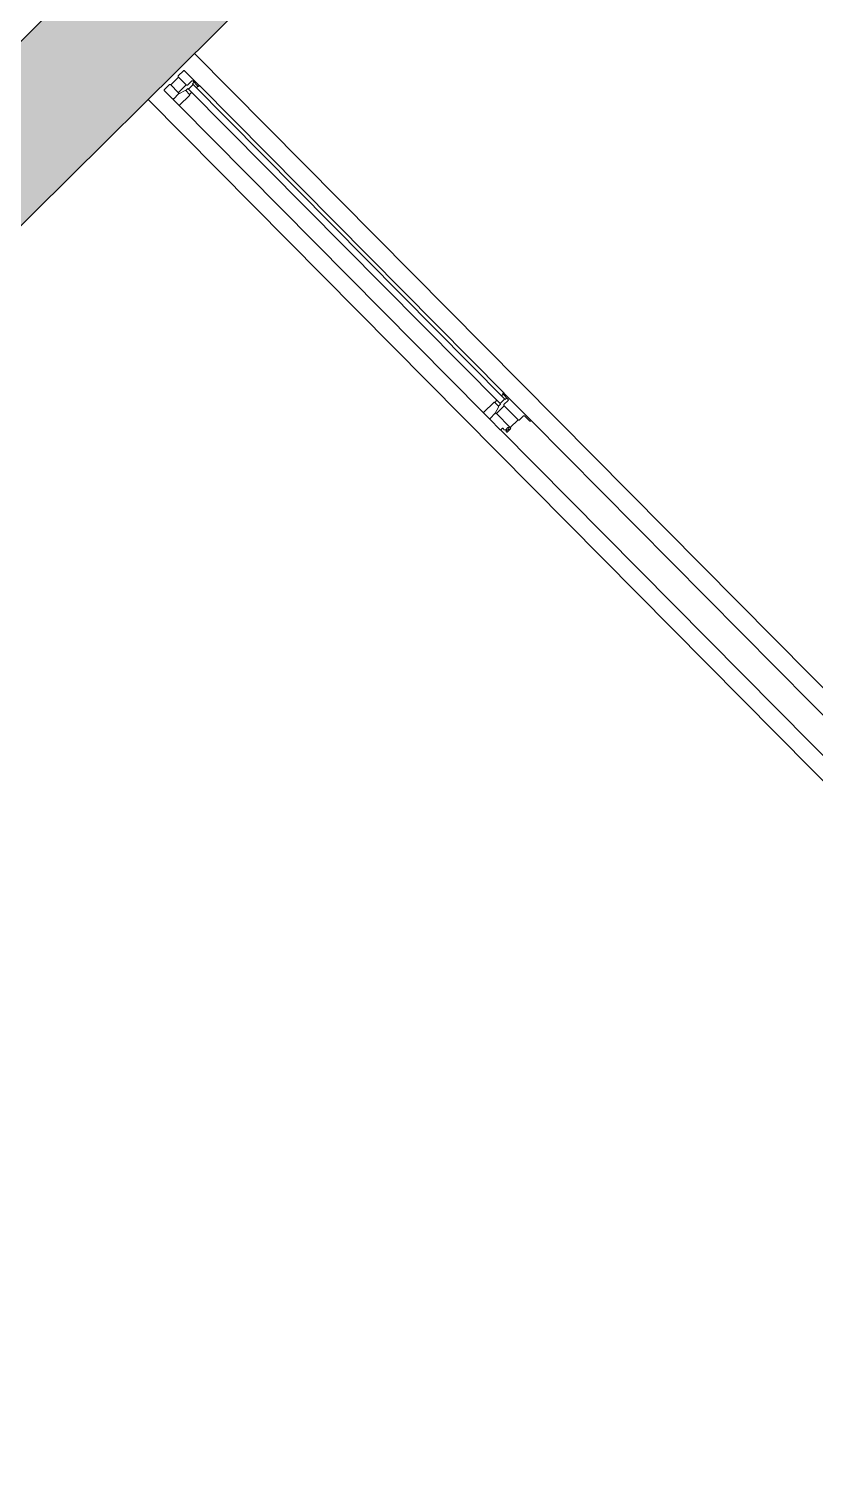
# Model space of a CAD drawing. Header units: metres. Extents: x 66528 to 66676, y 35171 to 35248.
# Drawn here: x 66600.723 to 66602.525, y 35209.986 to 35213.272 of the extents above; entities that cross this region are included whole.
import ezdxf

# ---------------------------------------------------------------- set-up
doc = ezdxf.new("R2010")
doc.units = ezdxf.units.M
doc.header["$LTSCALE"] = 0.00254
doc.header["$PDMODE"] = 1
doc.header["$PDSIZE"] = -2
for name, color, linetype, lineweight in [('AUSBAU - Objekte - Türen', 7, 'Continuous', 13), ('ROHBAU - Darstellungen - Brandwand', 7, 'Continuous', 25), ('ROHBAU - Darstellungen - Decken', 150, 'Continuous', 25)]:
    doc.layers.add(name, color=color, linetype=linetype, lineweight=lineweight)

# ---------------------------------------------------------------- blocks, each defined once
blk = doc.blocks.new('Gruppe-446-1')
at = {"layer": 'AUSBAU - Objekte - Türen'}
for p, q in [((66601.7656, 35212.3934), (66601.7883, 35212.4159)), ((66601.7883, 35212.416), (66601.7884, 35212.416)), ((66601.7883, 35212.416), (66601.7883, 35212.416)), ((66601.7883, 35212.416), (66601.7883, 35212.416)), ((66601.7883, 35212.4159), (66601.7883, 35212.416)), ((66601.7884, 35212.4161), (66601.7885, 35212.4161)), ((66601.7884, 35212.4161), (66601.7884, 35212.4161)), ((66601.7884, 35212.416), (66601.7884, 35212.4161)), ((66601.7885, 35212.4161), (66601.7886, 35212.4162)), ((66601.7885, 35212.4161), (66601.7885, 35212.4161)), ((66601.7885, 35212.4161), (66601.7885, 35212.4161)), ((66601.7886, 35212.4162), (66601.7887, 35212.4162)), ((66601.7886, 35212.4162), (66601.7886, 35212.4162)), ((66601.7886, 35212.4162), (66601.7886, 35212.4162)), ((66601.7887, 35212.4162), (66601.7888, 35212.4163)), ((66601.7887, 35212.4162), (66601.7887, 35212.4162)), ((66601.7887, 35212.4162), (66601.7887, 35212.4162)), ((66601.7888, 35212.4163), (66601.7889, 35212.4163)), ((66601.7888, 35212.4163), (66601.7888, 35212.4163)), ((66601.7888, 35212.4163), (66601.7888, 35212.4163)), ((66601.7889, 35212.4163), (66601.789, 35212.4163)), ((66601.7889, 35212.4163), (66601.7889, 35212.4163)), ((66601.7889, 35212.4163), (66601.7889, 35212.4163)), ((66601.789, 35212.4163), (66601.7891, 35212.4163)), ((66601.789, 35212.4163), (66601.789, 35212.4163)), ((66601.789, 35212.4163), (66601.789, 35212.4163)), ((66601.7891, 35212.4164), (66601.7892, 35212.4164)), ((66601.7891, 35212.4164), (66601.7891, 35212.4164)), ((66601.7891, 35212.4163), (66601.7891, 35212.4164)), ((66601.7892, 35212.4164), (66601.7893, 35212.4164)), ((66601.7892, 35212.4164), (66601.7892, 35212.4164)), ((66601.7893, 35212.4164), (66601.7894, 35212.4164)), ((66601.7893, 35212.4164), (66601.7893, 35212.4164)), ((66601.7893, 35212.4164), (66601.7893, 35212.4164)), ((66601.7894, 35212.4164), (66601.7895, 35212.4164)), ((66601.7894, 35212.4164), (66601.7894, 35212.4164)), ((66601.7894, 35212.4164), (66601.7894, 35212.4164)), ((66601.7895, 35212.4164), (66601.7895, 35212.4163)), ((66601.7895, 35212.4164), (66601.7895, 35212.4164)), ((66601.7895, 35212.4163), (66601.7896, 35212.4163)), ((66601.7896, 35212.4163), (66601.7897, 35212.4163)), ((66601.7896, 35212.4163), (66601.7896, 35212.4163)), ((66601.7897, 35212.4163), (66601.7898, 35212.4163)), ((66601.7897, 35212.4163), (66601.7897, 35212.4163)), ((66601.7897, 35212.4163), (66601.7897, 35212.4163)), ((66601.7898, 35212.4163), (66601.7899, 35212.4163)), ((66601.7898, 35212.4163), (66601.7898, 35212.4163)), ((66601.7898, 35212.4163), (66601.7898, 35212.4163)), ((66601.7899, 35212.4163), (66601.7899, 35212.4162)), ((66601.7899, 35212.4162), (66601.79, 35212.4162)), ((66601.7899, 35212.4162), (66601.7899, 35212.4162)), ((66601.79, 35212.4162), (66601.7901, 35212.4162)), ((66601.79, 35212.4162), (66601.79, 35212.4162)), ((66601.79, 35212.4162), (66601.79, 35212.4162)), ((66601.7901, 35212.4162), (66601.7901, 35212.4161)), ((66601.7901, 35212.4162), (66601.7901, 35212.4162)), ((66601.7901, 35212.4161), (66601.7902, 35212.4161)), ((66601.7902, 35212.4161), (66601.7902, 35212.416)), ((66601.7902, 35212.4161), (66601.7902, 35212.4161)), ((66601.7902, 35212.4161), (66601.7902, 35212.4161)), ((66601.7902, 35212.416), (66601.7903, 35212.416)), ((66601.7903, 35212.416), (66601.7904, 35212.4159)), ((66601.7903, 35212.416), (66601.7903, 35212.416)), ((66601.7903, 35212.416), (66601.7903, 35212.416)), ((66601.7904, 35212.4159), (66601.7991, 35212.4071)), ((66601.7904, 35212.4159), (66601.7904, 35212.4159)), ((66601.7651, 35212.3927), (66601.7652, 35212.3927)), ((66601.7651, 35212.3926), (66601.7651, 35212.3927)), ((66601.7651, 35212.3926), (66601.7651, 35212.3926)), ((66601.7651, 35212.3925), (66601.7651, 35212.3926)), ((66601.7651, 35212.3925), (66601.7651, 35212.3925)), ((66601.7651, 35212.3925), (66601.7651, 35212.3925)), ((66601.7651, 35212.3924), (66601.7651, 35212.3925)), ((66601.7651, 35212.3924), (66601.7651, 35212.3924)), ((66601.7651, 35212.3924), (66601.7651, 35212.3924)), ((66601.7651, 35212.3923), (66601.7651, 35212.3924)), ((66601.7651, 35212.3923), (66601.7651, 35212.3923)), ((66601.7651, 35212.3923), (66601.7651, 35212.3923)), ((66601.7651, 35212.3922), (66601.7651, 35212.3923)), ((66601.7651, 35212.3922), (66601.7651, 35212.3922)), ((66601.7651, 35212.3921), (66601.7651, 35212.3922)), ((66601.7651, 35212.3921), (66601.7651, 35212.3921)), ((66601.7651, 35212.3921), (66601.7651, 35212.3921)), ((66601.7651, 35212.392), (66601.7651, 35212.3921)), ((66601.7651, 35212.392), (66601.7651, 35212.392)), ((66601.7652, 35212.392), (66601.7651, 35212.392)), ((66601.7652, 35212.3929), (66601.7653, 35212.393)), ((66601.7652, 35212.3929), (66601.7652, 35212.3929)), ((66601.7652, 35212.3929), (66601.7652, 35212.3929)), ((66601.7652, 35212.3928), (66601.7652, 35212.3929)), ((66601.7652, 35212.3928), (66601.7652, 35212.3928)), ((66601.7652, 35212.3928), (66601.7652, 35212.3928)), ((66601.7652, 35212.3927), (66601.7652, 35212.3928)), ((66601.7652, 35212.3927), (66601.7652, 35212.3927)), ((66601.7652, 35212.3919), (66601.7652, 35212.392)), ((66601.7652, 35212.3919), (66601.7652, 35212.3919)), ((66601.7652, 35212.3919), (66601.7652, 35212.3919)), ((66601.7652, 35212.3918), (66601.7652, 35212.3919)), ((66601.7652, 35212.3918), (66601.7652, 35212.3918)), ((66601.7652, 35212.3918), (66601.7652, 35212.3918)), ((66601.7652, 35212.3917), (66601.7652, 35212.3918)), ((66601.7653, 35212.3917), (66601.7652, 35212.3917)), ((66601.7653, 35212.3931), (66601.7654, 35212.3932)), ((66601.7653, 35212.3931), (66601.7653, 35212.3931)), ((66601.7653, 35212.3931), (66601.7653, 35212.3931)), ((66601.7653, 35212.393), (66601.7653, 35212.3931)), ((66601.7653, 35212.393), (66601.7653, 35212.393)), ((66601.7653, 35212.393), (66601.7653, 35212.393)), ((66601.7653, 35212.3917), (66601.7653, 35212.3917)), ((66601.7653, 35212.3916), (66601.7653, 35212.3917)), ((66601.7653, 35212.3916), (66601.7653, 35212.3916)), ((66601.7653, 35212.3916), (66601.7653, 35212.3916)), ((66601.7653, 35212.3915), (66601.7653, 35212.3916)), ((66601.7654, 35212.3915), (66601.7653, 35212.3915)), ((66601.7654, 35212.3932), (66601.7655, 35212.3933)), ((66601.7654, 35212.3932), (66601.7654, 35212.3932)), ((66601.7654, 35212.3932), (66601.7654, 35212.3932)), ((66601.7654, 35212.3932), (66601.7654, 35212.3932)), ((66601.7654, 35212.3915), (66601.7654, 35212.3915)), ((66601.7654, 35212.3914), (66601.7654, 35212.3915)), ((66601.7654, 35212.3914), (66601.7654, 35212.3914)), ((66601.7654, 35212.3914), (66601.7654, 35212.3914)), ((66601.7655, 35212.3913), (66601.7654, 35212.3914)), ((66601.7655, 35212.3934), (66601.7656, 35212.3934)), ((66601.7655, 35212.3933), (66601.7655, 35212.3934)), ((66601.7655, 35212.3933), (66601.7655, 35212.3933)), ((66601.7655, 35212.3933), (66601.7655, 35212.3933)), ((66601.7655, 35212.3913), (66601.7655, 35212.3913)), ((66601.7655, 35212.3913), (66601.7655, 35212.3913)), ((66601.7655, 35212.3913), (66601.7655, 35212.3913)), ((66601.7775, 35212.3792), (66601.7655, 35212.3913)), ((66601.7914, 35212.3909), (66601.7905, 35212.39)), ((66601.7914, 35212.3909), (66601.7914, 35212.3909)), ((66601.7914, 35212.3909), (66601.7914, 35212.3909)), ((66601.7914, 35212.3909), (66601.7914, 35212.3909)), ((66601.7914, 35212.3909), (66601.7914, 35212.3909)), ((66601.7914, 35212.3909), (66601.7914, 35212.3909)), ((66601.7914, 35212.3909), (66601.7914, 35212.3909)), ((66601.7914, 35212.3909), (66601.7914, 35212.3909)), ((66601.7914, 35212.3909), (66601.7914, 35212.3909)), ((66601.7915, 35212.3909), (66601.7914, 35212.3909)), ((66601.7915, 35212.391), (66601.7915, 35212.3909)), ((66601.7915, 35212.391), (66601.7915, 35212.391)), ((66601.7915, 35212.391), (66601.7915, 35212.391)), ((66601.7915, 35212.391), (66601.7915, 35212.391)), ((66601.7915, 35212.391), (66601.7915, 35212.391)), ((66601.7915, 35212.391), (66601.7915, 35212.391)), ((66601.7915, 35212.391), (66601.7915, 35212.391)), ((66601.7915, 35212.391), (66601.7915, 35212.391)), ((66601.7915, 35212.391), (66601.7915, 35212.391)), ((66601.7915, 35212.391), (66601.7915, 35212.391)), ((66601.7915, 35212.391), (66601.7915, 35212.391)), ((66601.7915, 35212.391), (66601.7915, 35212.391)), ((66601.7915, 35212.391), (66601.7915, 35212.391)), ((66601.7915, 35212.391), (66601.7915, 35212.391)), ((66601.7915, 35212.391), (66601.7915, 35212.391)), ((66601.7915, 35212.391), (66601.7915, 35212.391)), ((66601.7916, 35212.391), (66601.7915, 35212.391)), ((66601.7915, 35212.3909), (66601.7915, 35212.3909)), ((66601.7915, 35212.3909), (66601.7915, 35212.3909)), ((66601.7915, 35212.3909), (66601.7915, 35212.3909)), ((66601.7915, 35212.3909), (66601.7915, 35212.3909)), ((66601.7915, 35212.3909), (66601.7915, 35212.3909)), ((66601.7915, 35212.3909), (66601.7915, 35212.3909)), ((66601.7916, 35212.3912), (66601.7916, 35212.3911)), ((66601.7916, 35212.3912), (66601.7916, 35212.3912)), ((66601.7916, 35212.3912), (66601.7916, 35212.3912)), ((66601.7916, 35212.3912), (66601.7916, 35212.3912)), ((66601.7916, 35212.3912), (66601.7916, 35212.3912)), ((66601.7916, 35212.3912), (66601.7916, 35212.3912)), ((66601.7917, 35212.3912), (66601.7916, 35212.3912)), ((66601.7916, 35212.3911), (66601.7916, 35212.391)), ((66601.7916, 35212.3911), (66601.7916, 35212.3911)), ((66601.7916, 35212.3911), (66601.7916, 35212.3911)), ((66601.7916, 35212.3911), (66601.7916, 35212.3911)), ((66601.7916, 35212.3911), (66601.7916, 35212.3911)), ((66601.7916, 35212.3911), (66601.7916, 35212.3911)), ((66601.7916, 35212.3911), (66601.7916, 35212.3911)), ((66601.7916, 35212.3911), (66601.7916, 35212.3911)), ((66601.7916, 35212.3911), (66601.7916, 35212.3911)), ((66601.7916, 35212.3911), (66601.7916, 35212.3911)), ((66601.7916, 35212.3911), (66601.7916, 35212.3911)), ((66601.7916, 35212.3911), (66601.7916, 35212.3911)), ((66601.7916, 35212.3911), (66601.7916, 35212.3911)), ((66601.7916, 35212.3911), (66601.7916, 35212.3911)), ((66601.7916, 35212.3911), (66601.7916, 35212.3911)), ((66601.7916, 35212.3911), (66601.7916, 35212.3911)), ((66601.7916, 35212.3911), (66601.7916, 35212.3911)), ((66601.7916, 35212.391), (66601.7916, 35212.391)), ((66601.7916, 35212.391), (66601.7916, 35212.391)), ((66601.7994, 35212.4054), (66601.7917, 35212.3912)), ((66601.7917, 35212.3912), (66601.7917, 35212.3912)), ((66601.7917, 35212.3912), (66601.7917, 35212.3912)), ((66601.7917, 35212.3912), (66601.7917, 35212.3912)), ((66601.7917, 35212.3912), (66601.7917, 35212.3912)), ((66601.7917, 35212.3912), (66601.7917, 35212.3912)), ((66601.7917, 35212.3912), (66601.7917, 35212.3912)), ((66601.7991, 35212.4071), (66601.7992, 35212.4071)), ((66601.7991, 35212.4071), (66601.7991, 35212.4071)), ((66601.7992, 35212.4071), (66601.7992, 35212.407)), ((66601.7992, 35212.4071), (66601.7992, 35212.4071)), ((66601.7992, 35212.407), (66601.7993, 35212.4069)), ((66601.7992, 35212.407), (66601.7992, 35212.407)), ((66601.7992, 35212.407), (66601.7992, 35212.407)), ((66601.7992, 35212.407), (66601.7992, 35212.407)), ((66601.7993, 35212.4069), (66601.7993, 35212.4069)), ((66601.7993, 35212.4069), (66601.7993, 35212.4069)), ((66601.7994, 35212.4066), (66601.7995, 35212.4066)), ((66601.7995, 35212.4056), (66601.7994, 35212.4055)), ((66601.7994, 35212.4055), (66601.7994, 35212.4054)), ((66601.7994, 35212.4055), (66601.7994, 35212.4055)), ((66601.7994, 35212.4055), (66601.7994, 35212.4055)), ((66601.7994, 35212.4054), (66601.7994, 35212.4054)), ((66601.7994, 35212.4054), (66601.7994, 35212.4054)), ((66601.7994, 35212.4054), (66601.7994, 35212.4054)), ((66601.7995, 35212.4066), (66601.7995, 35212.4065)), ((66601.7995, 35212.4066), (66601.7995, 35212.4066)), ((66601.7995, 35212.4065), (66601.7995, 35212.4064)), ((66601.7995, 35212.4065), (66601.7995, 35212.4065)), ((66601.7995, 35212.4065), (66601.7995, 35212.4065)), ((66601.7995, 35212.4064), (66601.7995, 35212.4063)), ((66601.7995, 35212.4064), (66601.7995, 35212.4064)), ((66601.7995, 35212.4064), (66601.7995, 35212.4064)), ((66601.7995, 35212.4063), (66601.7995, 35212.4062)), ((66601.7995, 35212.4063), (66601.7995, 35212.4063)), ((66601.7995, 35212.4063), (66601.7995, 35212.4063)), ((66601.7995, 35212.4063), (66601.7995, 35212.4063)), ((66601.7995, 35212.4062), (66601.7995, 35212.4061)), ((66601.7995, 35212.4062), (66601.7995, 35212.4062)), ((66601.7995, 35212.4062), (66601.7995, 35212.4062)), ((66601.7995, 35212.4061), (66601.7995, 35212.406)), ((66601.7995, 35212.4061), (66601.7995, 35212.4061)), ((66601.7995, 35212.4061), (66601.7995, 35212.4061)), ((66601.7995, 35212.4061), (66601.7995, 35212.4061)), ((66601.7995, 35212.406), (66601.7995, 35212.4059)), ((66601.7995, 35212.406), (66601.7995, 35212.406)), ((66601.7995, 35212.406), (66601.7995, 35212.406)), ((66601.7995, 35212.4059), (66601.7995, 35212.4058)), ((66601.7995, 35212.4059), (66601.7995, 35212.4059)), ((66601.7995, 35212.4059), (66601.7995, 35212.4059)), ((66601.7995, 35212.4058), (66601.7995, 35212.4057)), ((66601.7995, 35212.4058), (66601.7995, 35212.4058)), ((66601.7995, 35212.4058), (66601.7995, 35212.4058)), ((66601.7995, 35212.4058), (66601.7995, 35212.4058)), ((66601.7995, 35212.4057), (66601.7995, 35212.4056)), ((66601.7995, 35212.4057), (66601.7995, 35212.4057)), ((66601.7995, 35212.4057), (66601.7995, 35212.4057)), ((66601.7995, 35212.4056), (66601.7995, 35212.4056)), ((66601.7995, 35212.4056), (66601.7995, 35212.4056)), ((66601.7995, 35212.4056), (66601.7995, 35212.4056)), ((66601.7775, 35212.3792), (66601.7775, 35212.3792)), ((66601.7776, 35212.3791), (66601.7775, 35212.3792)), ((66601.7776, 35212.3791), (66601.7776, 35212.3791)), ((66601.7776, 35212.3791), (66601.7776, 35212.3791)), ((66601.7777, 35212.3791), (66601.7776, 35212.3791)), ((66601.7777, 35212.3791), (66601.7777, 35212.3791)), ((66601.7777, 35212.379), (66601.7777, 35212.3791)), ((66601.7777, 35212.379), (66601.7777, 35212.379)), ((66601.7778, 35212.379), (66601.7777, 35212.379)), ((66601.7778, 35212.379), (66601.7778, 35212.379)), ((66601.7778, 35212.379), (66601.7778, 35212.379)), ((66601.7779, 35212.3789), (66601.7778, 35212.379)), ((66601.7779, 35212.3789), (66601.7779, 35212.3789)), ((66601.7779, 35212.3789), (66601.7779, 35212.3789)), ((66601.778, 35212.3789), (66601.7779, 35212.3789)), ((66601.778, 35212.3789), (66601.778, 35212.3789)), ((66601.778, 35212.3789), (66601.778, 35212.3789)), ((66601.7781, 35212.3788), (66601.778, 35212.3789)), ((66601.7781, 35212.3788), (66601.7781, 35212.3788)), ((66601.7781, 35212.3788), (66601.7781, 35212.3788)), ((66601.7782, 35212.3788), (66601.7781, 35212.3788)), ((66601.7782, 35212.3788), (66601.7782, 35212.3788)), ((66601.7783, 35212.3788), (66601.7782, 35212.3788)), ((66601.7783, 35212.3788), (66601.7783, 35212.3788)), ((66601.7783, 35212.3788), (66601.7783, 35212.3788)), ((66601.7784, 35212.3788), (66601.7783, 35212.3788)), ((66601.7784, 35212.3788), (66601.7784, 35212.3788)), ((66601.7784, 35212.3788), (66601.7784, 35212.3788)), ((66601.7785, 35212.3788), (66601.7784, 35212.3788)), ((66601.7785, 35212.3788), (66601.7785, 35212.3788)), ((66601.7785, 35212.3788), (66601.7785, 35212.3788)), ((66601.7786, 35212.3788), (66601.7785, 35212.3788)), ((66601.7786, 35212.3788), (66601.7786, 35212.3788)), ((66601.7787, 35212.3788), (66601.7786, 35212.3788)), ((66601.7787, 35212.3788), (66601.7787, 35212.3788)), ((66601.7787, 35212.3788), (66601.7787, 35212.3788)), ((66601.7788, 35212.3788), (66601.7787, 35212.3788)), ((66601.7788, 35212.3788), (66601.7788, 35212.3788)), ((66601.7788, 35212.3788), (66601.7788, 35212.3788)), ((66601.7789, 35212.3788), (66601.7788, 35212.3788)), ((66601.7789, 35212.3788), (66601.7789, 35212.3788)), ((66601.7789, 35212.3788), (66601.7789, 35212.3788)), ((66601.779, 35212.3788), (66601.7789, 35212.3788)), ((66601.779, 35212.3788), (66601.779, 35212.3788)), ((66601.7791, 35212.3788), (66601.779, 35212.3788)), ((66601.7791, 35212.3789), (66601.7791, 35212.3788)), ((66601.7792, 35212.3789), (66601.7791, 35212.3789)), ((66601.7791, 35212.3788), (66601.7791, 35212.3788)), ((66601.7792, 35212.3789), (66601.7792, 35212.3789)), ((66601.7792, 35212.3789), (66601.7792, 35212.3789)), ((66601.7793, 35212.3789), (66601.7792, 35212.3789)), ((66601.7794, 35212.379), (66601.7793, 35212.3789)), ((66601.7793, 35212.3789), (66601.7793, 35212.3789)), ((66601.7793, 35212.3789), (66601.7793, 35212.3789)), ((66601.7794, 35212.379), (66601.7794, 35212.379)), ((66601.7794, 35212.379), (66601.7794, 35212.379)), ((66601.7794, 35212.379), (66601.7794, 35212.379)), ((66601.7795, 35212.379), (66601.7794, 35212.379)), ((66601.7795, 35212.3791), (66601.7795, 35212.379)), ((66601.7795, 35212.3791), (66601.7795, 35212.3791)), ((66601.7796, 35212.3791), (66601.7795, 35212.3791)), ((66601.7796, 35212.3792), (66601.7796, 35212.3791)), ((66601.7796, 35212.3792), (66601.7796, 35212.3792)), ((66601.7796, 35212.3791), (66601.7796, 35212.3791))]:
    blk.add_line(p, q, dxfattribs=at)
blk = doc.blocks.new('Gruppe-447-1')
at = {"layer": 'AUSBAU - Objekte - Türen'}
for p, q in [((66601.7954, 35212.4209), (66601.7904, 35212.4159)), ((66601.8027, 35212.4134), (66601.8134, 35212.424)), ((66601.8027, 35212.4134), (66601.8134, 35212.424)), ((66601.8041, 35212.4121), (66601.8027, 35212.4134)), ((66601.806, 35212.4314), (66601.8095, 35212.4349)), ((66601.8091, 35212.4363), (66601.8092, 35212.4365)), ((66601.8091, 35212.436), (66601.8091, 35212.4363)), ((66601.8091, 35212.4358), (66601.8091, 35212.436)), ((66601.8092, 35212.4355), (66601.8091, 35212.4358)), ((66601.8092, 35212.4365), (66601.8093, 35212.4367)), ((66601.8093, 35212.4353), (66601.8092, 35212.4355)), ((66601.8093, 35212.4367), (66601.8096, 35212.4371)), ((66601.8094, 35212.4351), (66601.8093, 35212.4353)), ((66601.8147, 35212.4226), (66601.8134, 35212.424)), ((66601.8147, 35212.4226), (66601.8183, 35212.4262)), ((66601.7914, 35212.3909), (66601.7905, 35212.39)), ((66601.7914, 35212.3909), (66601.7914, 35212.3909)), ((66601.7914, 35212.3909), (66601.7914, 35212.3909)), ((66601.7914, 35212.3909), (66601.7914, 35212.3909)), ((66601.7914, 35212.3909), (66601.7914, 35212.3909)), ((66601.7914, 35212.3909), (66601.7914, 35212.3909)), ((66601.7914, 35212.3909), (66601.7914, 35212.3909)), ((66601.7914, 35212.3909), (66601.7914, 35212.3909)), ((66601.7914, 35212.3909), (66601.7914, 35212.3909)), ((66601.7915, 35212.3909), (66601.7914, 35212.3909)), ((66601.7915, 35212.391), (66601.7915, 35212.3909)), ((66601.7915, 35212.391), (66601.7915, 35212.391)), ((66601.7915, 35212.391), (66601.7915, 35212.391)), ((66601.7915, 35212.391), (66601.7915, 35212.391)), ((66601.7915, 35212.391), (66601.7915, 35212.391)), ((66601.7915, 35212.391), (66601.7915, 35212.391)), ((66601.7915, 35212.391), (66601.7915, 35212.391)), ((66601.7915, 35212.391), (66601.7915, 35212.391)), ((66601.7915, 35212.391), (66601.7915, 35212.391)), ((66601.7915, 35212.391), (66601.7915, 35212.391)), ((66601.7915, 35212.391), (66601.7915, 35212.391)), ((66601.7915, 35212.391), (66601.7915, 35212.391)), ((66601.7915, 35212.391), (66601.7915, 35212.391)), ((66601.7915, 35212.391), (66601.7915, 35212.391)), ((66601.7915, 35212.391), (66601.7915, 35212.391)), ((66601.7915, 35212.391), (66601.7915, 35212.391)), ((66601.7916, 35212.391), (66601.7915, 35212.391)), ((66601.7915, 35212.3909), (66601.7915, 35212.3909)), ((66601.7915, 35212.3909), (66601.7915, 35212.3909)), ((66601.7915, 35212.3909), (66601.7915, 35212.3909)), ((66601.7915, 35212.3909), (66601.7915, 35212.3909)), ((66601.7915, 35212.3909), (66601.7915, 35212.3909)), ((66601.7915, 35212.3909), (66601.7915, 35212.3909)), ((66601.7916, 35212.3912), (66601.7916, 35212.3911)), ((66601.7916, 35212.3912), (66601.7916, 35212.3912)), ((66601.7916, 35212.3912), (66601.7916, 35212.3912)), ((66601.7916, 35212.3912), (66601.7916, 35212.3912)), ((66601.7916, 35212.3912), (66601.7916, 35212.3912)), ((66601.7916, 35212.3912), (66601.7916, 35212.3912)), ((66601.7917, 35212.3912), (66601.7916, 35212.3912)), ((66601.7916, 35212.3911), (66601.7916, 35212.391)), ((66601.7916, 35212.3911), (66601.7916, 35212.3911)), ((66601.7916, 35212.3911), (66601.7916, 35212.3911)), ((66601.7916, 35212.3911), (66601.7916, 35212.3911)), ((66601.7916, 35212.3911), (66601.7916, 35212.3911)), ((66601.7916, 35212.3911), (66601.7916, 35212.3911)), ((66601.7916, 35212.3911), (66601.7916, 35212.3911)), ((66601.7916, 35212.3911), (66601.7916, 35212.3911)), ((66601.7916, 35212.3911), (66601.7916, 35212.3911)), ((66601.7916, 35212.3911), (66601.7916, 35212.3911)), ((66601.7916, 35212.3911), (66601.7916, 35212.3911)), ((66601.7916, 35212.3911), (66601.7916, 35212.3911)), ((66601.7916, 35212.3911), (66601.7916, 35212.3911)), ((66601.7916, 35212.3911), (66601.7916, 35212.3911)), ((66601.7916, 35212.3911), (66601.7916, 35212.3911)), ((66601.7916, 35212.3911), (66601.7916, 35212.3911)), ((66601.7916, 35212.3911), (66601.7916, 35212.3911)), ((66601.7916, 35212.391), (66601.7916, 35212.391)), ((66601.7916, 35212.391), (66601.7916, 35212.391)), ((66601.7917, 35212.3912), (66601.7917, 35212.3912)), ((66601.7917, 35212.3912), (66601.7917, 35212.3912)), ((66601.7917, 35212.3912), (66601.7917, 35212.3912)), ((66601.7917, 35212.3912), (66601.7917, 35212.3912)), ((66601.7917, 35212.3912), (66601.7917, 35212.3912)), ((66601.7917, 35212.3912), (66601.7917, 35212.3912)), ((66601.7945, 35212.3905), (66601.8123, 35212.4081)), ((66601.8041, 35212.4121), (66601.7991, 35212.4071)), ((66601.8262, 35212.3585), (66601.844, 35212.3761))]:
    blk.add_line(p, q, dxfattribs=at)
at = {"layer": 'AUSBAU - Objekte - Türen', "flags": 128}
for points in [[(66601.8708, 35212.3732, 0.414214), (66601.873, 35212.3732, 0.414214), (66601.873, 35212.3753), (66601.8117, 35212.4371, 0.414214), (66601.8096, 35212.4371, 0.414214), (66601.8095, 35212.4349), (66601.8213, 35212.4231, -0.414214), (66601.8213, 35212.4205), (66601.8116, 35212.4109, 0.287008), (66601.8116, 35212.4088), (66601.8447, 35212.3754, 0.287008), (66601.8468, 35212.3754), (66601.8565, 35212.3851, -0.414214), (66601.8591, 35212.3851)], [(66601.8196, 35212.3484, -0.418371), (66601.8173, 35212.3485, -0.418371), (66601.8174, 35212.3507), (66601.8225, 35212.3555, 0.423169), (66601.8226, 35212.358, 0.423169), (66601.8201, 35212.3579), (66601.816, 35212.3535, -0.423796), (66601.8124, 35212.3535), (66601.8095, 35212.3564, 0.440011), (66601.8073, 35212.3563), (66601.8055, 35212.3541, -0.440011), (66601.8025, 35212.354), (66601.78, 35212.3767, -0.414214), (66601.78, 35212.3795), (66601.7917, 35212.3912, -0.287008), (66601.7938, 35212.3912), (66601.8269, 35212.3578, -0.287008), (66601.8269, 35212.3557)]]:
    blk.add_lwpolyline(points, format="xyb", close=True, dxfattribs=at)
at = {"layer": 'AUSBAU - Objekte - Türen'}
blk.add_blockref('Gruppe-446-1', (0, 0), dxfattribs=at)
blk = doc.blocks.new('Gruppe-448-1')
at = {"layer": 'AUSBAU - Objekte - Türen'}
for p, q in [((66601.0543, 35213.1105), (66601.0543, 35213.1104)), ((66601.0544, 35213.1105), (66601.0543, 35213.1105)), ((66601.0543, 35213.1104), (66601.0543, 35213.1103)), ((66601.0543, 35213.1104), (66601.0543, 35213.1104)), ((66601.0543, 35213.1104), (66601.0543, 35213.1104)), ((66601.0543, 35213.1103), (66601.0543, 35213.1102)), ((66601.0543, 35213.1103), (66601.0543, 35213.1103)), ((66601.0543, 35213.1103), (66601.0543, 35213.1103)), ((66601.0543, 35213.1102), (66601.0543, 35213.1101)), ((66601.0543, 35213.1102), (66601.0543, 35213.1102)), ((66601.0543, 35213.1101), (66601.0543, 35213.11)), ((66601.0543, 35213.1101), (66601.0543, 35213.1101)), ((66601.0543, 35213.1101), (66601.0543, 35213.1101)), ((66601.0543, 35213.11), (66601.0543, 35213.1099)), ((66601.0543, 35213.11), (66601.0543, 35213.11)), ((66601.0543, 35213.11), (66601.0543, 35213.11)), ((66601.0543, 35213.1099), (66601.0543, 35213.1098)), ((66601.0543, 35213.1099), (66601.0543, 35213.1099)), ((66601.0543, 35213.1098), (66601.0543, 35213.1097)), ((66601.0543, 35213.1098), (66601.0543, 35213.1098)), ((66601.0543, 35213.1098), (66601.0543, 35213.1098)), ((66601.0543, 35213.1097), (66601.0544, 35213.1097)), ((66601.0545, 35213.1108), (66601.0544, 35213.1107)), ((66601.0544, 35213.1107), (66601.0544, 35213.1106)), ((66601.0544, 35213.1107), (66601.0544, 35213.1107)), ((66601.0544, 35213.1107), (66601.0544, 35213.1107)), ((66601.0544, 35213.1106), (66601.0544, 35213.1105)), ((66601.0544, 35213.1106), (66601.0544, 35213.1106)), ((66601.0544, 35213.1106), (66601.0544, 35213.1106)), ((66601.0544, 35213.1105), (66601.0544, 35213.1105)), ((66601.0544, 35213.1097), (66601.0544, 35213.1096)), ((66601.0544, 35213.1097), (66601.0544, 35213.1097)), ((66601.0544, 35213.1096), (66601.0544, 35213.1095)), ((66601.0544, 35213.1096), (66601.0544, 35213.1096)), ((66601.0544, 35213.1096), (66601.0544, 35213.1096)), ((66601.0544, 35213.1095), (66601.0545, 35213.1094)), ((66601.0544, 35213.1095), (66601.0544, 35213.1095)), ((66601.0544, 35213.1095), (66601.0544, 35213.1095)), ((66601.0545, 35213.1109), (66601.0545, 35213.1108)), ((66601.0545, 35213.1109), (66601.0545, 35213.1109)), ((66601.0546, 35213.1109), (66601.0545, 35213.1109)), ((66601.0545, 35213.1108), (66601.0545, 35213.1108)), ((66601.0545, 35213.1108), (66601.0545, 35213.1108)), ((66601.0545, 35213.1094), (66601.0545, 35213.1093)), ((66601.0545, 35213.1094), (66601.0545, 35213.1094)), ((66601.0545, 35213.1094), (66601.0545, 35213.1094)), ((66601.0545, 35213.1093), (66601.0546, 35213.1092)), ((66601.0545, 35213.1093), (66601.0545, 35213.1093)), ((66601.0545, 35213.1093), (66601.0545, 35213.1093)), ((66601.0546, 35213.1111), (66601.0546, 35213.111)), ((66601.0547, 35213.1111), (66601.0546, 35213.1111)), ((66601.0546, 35213.111), (66601.0546, 35213.1109)), ((66601.0546, 35213.111), (66601.0546, 35213.111)), ((66601.0546, 35213.111), (66601.0546, 35213.111)), ((66601.0546, 35213.1092), (66601.0547, 35213.1091)), ((66601.0546, 35213.1092), (66601.0546, 35213.1092)), ((66601.0546, 35213.1092), (66601.0546, 35213.1092)), ((66601.0546, 35213.1092), (66601.0546, 35213.1092)), ((66601.0547, 35213.1112), (66601.0547, 35213.1111)), ((66601.0547, 35213.1111), (66601.0547, 35213.1111)), ((66601.0547, 35213.1111), (66601.0547, 35213.1111)), ((66601.0547, 35213.1091), (66601.0547, 35213.109)), ((66601.0547, 35213.1091), (66601.0547, 35213.1091)), ((66601.0547, 35213.1091), (66601.0547, 35213.1091)), ((66601.0547, 35213.109), (66601.0667, 35213.097)), ((66601.0665, 35213.1228), (66601.0656, 35213.1219)), ((66601.0665, 35213.1229), (66601.0665, 35213.1228)), ((66601.0666, 35213.1229), (66601.0665, 35213.1229)), ((66601.0665, 35213.1228), (66601.0665, 35213.1228)), ((66601.0665, 35213.1228), (66601.0665, 35213.1228)), ((66601.0665, 35213.1228), (66601.0665, 35213.1228)), ((66601.0665, 35213.1228), (66601.0665, 35213.1228)), ((66601.0666, 35213.1229), (66601.0666, 35213.1229)), ((66601.0666, 35213.1229), (66601.0666, 35213.1229)), ((66601.0666, 35213.1229), (66601.0666, 35213.1229)), ((66601.0666, 35213.1229), (66601.0666, 35213.1229)), ((66601.0666, 35213.1229), (66601.0666, 35213.1229)), ((66601.0666, 35213.1229), (66601.0666, 35213.1229)), ((66601.0666, 35213.1229), (66601.0666, 35213.1229)), ((66601.0666, 35213.1229), (66601.0666, 35213.1229)), ((66601.0666, 35213.1229), (66601.0666, 35213.1229)), ((66601.0666, 35213.1229), (66601.0666, 35213.1229)), ((66601.0666, 35213.1229), (66601.0666, 35213.1229)), ((66601.0666, 35213.1229), (66601.0666, 35213.1229)), ((66601.0666, 35213.1229), (66601.0666, 35213.1229)), ((66601.0666, 35213.1229), (66601.0666, 35213.1229)), ((66601.0666, 35213.1229), (66601.0666, 35213.1229)), ((66601.0666, 35213.1229), (66601.0666, 35213.1229)), ((66601.0666, 35213.1229), (66601.0666, 35213.1229)), ((66601.0666, 35213.1229), (66601.0666, 35213.1229)), ((66601.0667, 35213.1229), (66601.0666, 35213.1229)), ((66601.0667, 35213.123), (66601.0667, 35213.1229)), ((66601.0667, 35213.123), (66601.0667, 35213.123)), ((66601.0667, 35213.123), (66601.0667, 35213.123)), ((66601.0667, 35213.123), (66601.0667, 35213.123)), ((66601.0667, 35213.123), (66601.0667, 35213.123)), ((66601.0667, 35213.123), (66601.0667, 35213.123)), ((66601.0667, 35213.123), (66601.0667, 35213.123)), ((66601.0667, 35213.123), (66601.0667, 35213.123)), ((66601.0667, 35213.123), (66601.0667, 35213.123)), ((66601.0667, 35213.123), (66601.0667, 35213.123)), ((66601.0667, 35213.123), (66601.0667, 35213.123)), ((66601.0667, 35213.123), (66601.0667, 35213.123)), ((66601.0667, 35213.123), (66601.0667, 35213.123)), ((66601.0667, 35213.123), (66601.0667, 35213.123)), ((66601.0667, 35213.123), (66601.0667, 35213.123)), ((66601.0667, 35213.123), (66601.0667, 35213.123)), ((66601.0668, 35213.123), (66601.0667, 35213.123)), ((66601.0667, 35213.1229), (66601.0667, 35213.1229)), ((66601.0668, 35213.1231), (66601.0668, 35213.123)), ((66601.0668, 35213.1231), (66601.0668, 35213.1231)), ((66601.0668, 35213.1231), (66601.0668, 35213.1231)), ((66601.0668, 35213.1231), (66601.0668, 35213.1231)), ((66601.0668, 35213.1231), (66601.0668, 35213.1231)), ((66601.0668, 35213.1231), (66601.0668, 35213.1231)), ((66601.0668, 35213.1231), (66601.0668, 35213.1231)), ((66601.0669, 35213.1231), (66601.0668, 35213.1231)), ((66601.0668, 35213.123), (66601.0668, 35213.123)), ((66601.0668, 35213.123), (66601.0668, 35213.123)), ((66601.0668, 35213.123), (66601.0668, 35213.123)), ((66601.0668, 35213.123), (66601.0668, 35213.123)), ((66601.0668, 35213.123), (66601.0668, 35213.123)), ((66601.0668, 35213.123), (66601.0668, 35213.123)), ((66601.0668, 35213.123), (66601.0668, 35213.123)), ((66601.0668, 35213.123), (66601.0668, 35213.123)), ((66601.0668, 35213.123), (66601.0668, 35213.123)), ((66601.0811, 35213.1307), (66601.0669, 35213.1231)), ((66601.0669, 35213.1231), (66601.0669, 35213.1231)), ((66601.0669, 35213.1231), (66601.0669, 35213.1231)), ((66601.0669, 35213.1231), (66601.0669, 35213.1231)), ((66601.0669, 35213.1231), (66601.0669, 35213.1231)), ((66601.0688, 35213.097), (66601.0916, 35213.1195)), ((66601.0811, 35213.1307), (66601.0811, 35213.1307)), ((66601.0811, 35213.1307), (66601.0811, 35213.1307)), ((66601.0812, 35213.1307), (66601.0811, 35213.1307)), ((66601.0812, 35213.1307), (66601.0812, 35213.1307)), ((66601.0812, 35213.1307), (66601.0812, 35213.1307)), ((66601.0812, 35213.1307), (66601.0812, 35213.1307)), ((66601.0813, 35213.1307), (66601.0812, 35213.1307)), ((66601.0813, 35213.1308), (66601.0813, 35213.1307)), ((66601.0813, 35213.1308), (66601.0813, 35213.1308)), ((66601.0814, 35213.1308), (66601.0813, 35213.1308)), ((66601.0814, 35213.1308), (66601.0814, 35213.1308)), ((66601.0814, 35213.1308), (66601.0814, 35213.1308)), ((66601.0814, 35213.1308), (66601.0814, 35213.1308)), ((66601.0815, 35213.1308), (66601.0814, 35213.1308)), ((66601.0815, 35213.1308), (66601.0815, 35213.1308)), ((66601.0815, 35213.1308), (66601.0815, 35213.1308)), ((66601.0816, 35213.1308), (66601.0815, 35213.1308)), ((66601.0816, 35213.1308), (66601.0816, 35213.1308)), ((66601.0816, 35213.1308), (66601.0816, 35213.1308)), ((66601.0817, 35213.1308), (66601.0816, 35213.1308)), ((66601.0817, 35213.1308), (66601.0817, 35213.1308)), ((66601.0817, 35213.1308), (66601.0817, 35213.1308)), ((66601.0817, 35213.1308), (66601.0817, 35213.1308)), ((66601.0818, 35213.1308), (66601.0817, 35213.1308)), ((66601.0818, 35213.1308), (66601.0818, 35213.1308)), ((66601.0818, 35213.1308), (66601.0818, 35213.1308)), ((66601.0819, 35213.1308), (66601.0818, 35213.1308)), ((66601.0819, 35213.1308), (66601.0819, 35213.1308)), ((66601.0819, 35213.1308), (66601.0819, 35213.1308)), ((66601.082, 35213.1308), (66601.0819, 35213.1308)), ((66601.082, 35213.1308), (66601.082, 35213.1308)), ((66601.082, 35213.1308), (66601.082, 35213.1308)), ((66601.082, 35213.1308), (66601.082, 35213.1308)), ((66601.0821, 35213.1308), (66601.082, 35213.1308)), ((66601.0821, 35213.1308), (66601.0821, 35213.1308)), ((66601.0821, 35213.1308), (66601.0821, 35213.1308)), ((66601.0822, 35213.1308), (66601.0821, 35213.1308)), ((66601.0822, 35213.1308), (66601.0822, 35213.1308)), ((66601.0822, 35213.1308), (66601.0822, 35213.1308)), ((66601.0822, 35213.1308), (66601.0822, 35213.1308)), ((66601.0823, 35213.1308), (66601.0822, 35213.1308)), ((66601.0823, 35213.1307), (66601.0823, 35213.1308)), ((66601.0823, 35213.1307), (66601.0823, 35213.1307)), ((66601.0826, 35213.1306), (66601.0826, 35213.1306)), ((66601.0827, 35213.1305), (66601.0826, 35213.1306)), ((66601.0827, 35213.1305), (66601.0827, 35213.1305)), ((66601.0827, 35213.1305), (66601.0827, 35213.1305)), ((66601.0827, 35213.1305), (66601.0827, 35213.1305)), ((66601.0828, 35213.1305), (66601.0827, 35213.1305)), ((66601.0828, 35213.1305), (66601.0828, 35213.1305)), ((66601.0828, 35213.1304), (66601.0828, 35213.1305)), ((66601.0828, 35213.1304), (66601.0828, 35213.1304)), ((66601.0828, 35213.1304), (66601.0828, 35213.1304)), ((66601.0916, 35213.1216), (66601.0828, 35213.1304)), ((66601.0916, 35213.1216), (66601.0916, 35213.1216)), ((66601.0916, 35213.1215), (66601.0916, 35213.1216)), ((66601.0916, 35213.1215), (66601.0916, 35213.1215)), ((66601.0917, 35213.1215), (66601.0916, 35213.1215)), ((66601.0916, 35213.1195), (66601.0917, 35213.1196)), ((66601.0916, 35213.1195), (66601.0916, 35213.1195)), ((66601.0916, 35213.1195), (66601.0916, 35213.1195)), ((66601.0916, 35213.1195), (66601.0916, 35213.1195)), ((66601.0917, 35213.1215), (66601.0917, 35213.1215)), ((66601.0917, 35213.1214), (66601.0917, 35213.1215)), ((66601.0917, 35213.1214), (66601.0917, 35213.1214)), ((66601.0918, 35213.1214), (66601.0917, 35213.1214)), ((66601.0917, 35213.1197), (66601.0918, 35213.1197)), ((66601.0917, 35213.1197), (66601.0917, 35213.1197)), ((66601.0917, 35213.1196), (66601.0917, 35213.1197)), ((66601.0917, 35213.1196), (66601.0917, 35213.1196)), ((66601.0917, 35213.1196), (66601.0917, 35213.1196)), ((66601.0918, 35213.1213), (66601.0918, 35213.1214)), ((66601.0918, 35213.1213), (66601.0918, 35213.1213)), ((66601.0918, 35213.1213), (66601.0918, 35213.1213)), ((66601.0918, 35213.1212), (66601.0918, 35213.1213)), ((66601.0918, 35213.1212), (66601.0918, 35213.1212)), ((66601.0919, 35213.1212), (66601.0918, 35213.1212)), ((66601.0918, 35213.1199), (66601.0919, 35213.1199)), ((66601.0918, 35213.1198), (66601.0918, 35213.1199)), ((66601.0918, 35213.1198), (66601.0918, 35213.1198)), ((66601.0918, 35213.1198), (66601.0918, 35213.1198)), ((66601.0918, 35213.1197), (66601.0918, 35213.1198)), ((66601.0919, 35213.1211), (66601.0919, 35213.1212)), ((66601.0919, 35213.1211), (66601.0919, 35213.1211)), ((66601.0919, 35213.1211), (66601.0919, 35213.1211)), ((66601.0919, 35213.121), (66601.0919, 35213.1211)), ((66601.0919, 35213.121), (66601.0919, 35213.121)), ((66601.0919, 35213.121), (66601.0919, 35213.121)), ((66601.0919, 35213.1209), (66601.0919, 35213.121)), ((66601.092, 35213.1209), (66601.0919, 35213.1209)), ((66601.0919, 35213.1201), (66601.092, 35213.1202)), ((66601.0919, 35213.1201), (66601.0919, 35213.1201)), ((66601.0919, 35213.1201), (66601.0919, 35213.1201)), ((66601.0919, 35213.12), (66601.0919, 35213.1201)), ((66601.0919, 35213.12), (66601.0919, 35213.12)), ((66601.0919, 35213.12), (66601.0919, 35213.12)), ((66601.0919, 35213.1199), (66601.0919, 35213.12)), ((66601.0919, 35213.1199), (66601.0919, 35213.1199)), ((66601.092, 35213.1209), (66601.092, 35213.1209)), ((66601.092, 35213.1208), (66601.092, 35213.1209)), ((66601.092, 35213.1208), (66601.092, 35213.1208)), ((66601.092, 35213.1207), (66601.092, 35213.1208)), ((66601.092, 35213.1207), (66601.092, 35213.1207)), ((66601.092, 35213.1207), (66601.092, 35213.1207)), ((66601.092, 35213.1206), (66601.092, 35213.1207)), ((66601.092, 35213.1206), (66601.092, 35213.1206)), ((66601.092, 35213.1206), (66601.092, 35213.1206)), ((66601.092, 35213.1205), (66601.092, 35213.1206)), ((66601.092, 35213.1205), (66601.092, 35213.1205)), ((66601.092, 35213.1205), (66601.092, 35213.1205)), ((66601.092, 35213.1204), (66601.092, 35213.1205)), ((66601.092, 35213.1204), (66601.092, 35213.1204)), ((66601.092, 35213.1203), (66601.092, 35213.1204)), ((66601.092, 35213.1203), (66601.092, 35213.1203)), ((66601.092, 35213.1203), (66601.092, 35213.1203)), ((66601.092, 35213.1202), (66601.092, 35213.1203)), ((66601.092, 35213.1202), (66601.092, 35213.1202)), ((66601.092, 35213.1202), (66601.092, 35213.1202)), ((66601.0667, 35213.097), (66601.0667, 35213.0969)), ((66601.0667, 35213.0969), (66601.0668, 35213.0969)), ((66601.0667, 35213.0969), (66601.0667, 35213.0969)), ((66601.0668, 35213.0969), (66601.0668, 35213.0968)), ((66601.0668, 35213.0969), (66601.0668, 35213.0969)), ((66601.0668, 35213.0968), (66601.0669, 35213.0968)), ((66601.0669, 35213.0968), (66601.067, 35213.0968)), ((66601.0669, 35213.0968), (66601.0669, 35213.0968)), ((66601.0669, 35213.0968), (66601.0669, 35213.0968)), ((66601.067, 35213.0968), (66601.067, 35213.0967)), ((66601.067, 35213.0967), (66601.0671, 35213.0967)), ((66601.067, 35213.0967), (66601.067, 35213.0967)), ((66601.067, 35213.0967), (66601.067, 35213.0967)), ((66601.0671, 35213.0967), (66601.0671, 35213.0966)), ((66601.0671, 35213.0967), (66601.0671, 35213.0967)), ((66601.0671, 35213.0966), (66601.0672, 35213.0966)), ((66601.0672, 35213.0966), (66601.0673, 35213.0966)), ((66601.0672, 35213.0966), (66601.0672, 35213.0966)), ((66601.0672, 35213.0966), (66601.0672, 35213.0966)), ((66601.0673, 35213.0966), (66601.0674, 35213.0966)), ((66601.0673, 35213.0966), (66601.0673, 35213.0966)), ((66601.0674, 35213.0966), (66601.0675, 35213.0965)), ((66601.0674, 35213.0966), (66601.0674, 35213.0966)), ((66601.0674, 35213.0966), (66601.0674, 35213.0966)), ((66601.0675, 35213.0965), (66601.0676, 35213.0965)), ((66601.0675, 35213.0965), (66601.0675, 35213.0965)), ((66601.0675, 35213.0965), (66601.0675, 35213.0965)), ((66601.0676, 35213.0965), (66601.0677, 35213.0965)), ((66601.0676, 35213.0965), (66601.0676, 35213.0965)), ((66601.0676, 35213.0965), (66601.0676, 35213.0965)), ((66601.0677, 35213.0965), (66601.0678, 35213.0965)), ((66601.0677, 35213.0965), (66601.0677, 35213.0965)), ((66601.0678, 35213.0965), (66601.0679, 35213.0965)), ((66601.0678, 35213.0965), (66601.0678, 35213.0965)), ((66601.0678, 35213.0965), (66601.0678, 35213.0965)), ((66601.0679, 35213.0965), (66601.068, 35213.0965)), ((66601.0679, 35213.0965), (66601.0679, 35213.0965)), ((66601.0679, 35213.0965), (66601.0679, 35213.0965)), ((66601.068, 35213.0965), (66601.0681, 35213.0966)), ((66601.068, 35213.0965), (66601.068, 35213.0965)), ((66601.068, 35213.0965), (66601.068, 35213.0965)), ((66601.0681, 35213.0966), (66601.0682, 35213.0966)), ((66601.0681, 35213.0966), (66601.0681, 35213.0966)), ((66601.0682, 35213.0966), (66601.0683, 35213.0966)), ((66601.0682, 35213.0966), (66601.0682, 35213.0966)), ((66601.0682, 35213.0966), (66601.0682, 35213.0966)), ((66601.0683, 35213.0966), (66601.0684, 35213.0966)), ((66601.0683, 35213.0966), (66601.0683, 35213.0966)), ((66601.0683, 35213.0966), (66601.0683, 35213.0966)), ((66601.0684, 35213.0967), (66601.0685, 35213.0967)), ((66601.0684, 35213.0967), (66601.0684, 35213.0967)), ((66601.0684, 35213.0966), (66601.0684, 35213.0967)), ((66601.0685, 35213.0967), (66601.0686, 35213.0967)), ((66601.0685, 35213.0967), (66601.0685, 35213.0967)), ((66601.0685, 35213.0967), (66601.0685, 35213.0967)), ((66601.0686, 35213.0968), (66601.0687, 35213.0968)), ((66601.0686, 35213.0968), (66601.0686, 35213.0968)), ((66601.0686, 35213.0968), (66601.0686, 35213.0968)), ((66601.0686, 35213.0967), (66601.0686, 35213.0968)), ((66601.0687, 35213.0969), (66601.0688, 35213.0969)), ((66601.0687, 35213.0969), (66601.0687, 35213.0969)), ((66601.0687, 35213.0968), (66601.0687, 35213.0969)), ((66601.0688, 35213.0969), (66601.0688, 35213.097)), ((66601.0688, 35213.0969), (66601.0688, 35213.0969))]:
    blk.add_line(p, q, dxfattribs=at)
blk = doc.blocks.new('Gruppe-449-1')
at = {"layer": 'AUSBAU - Objekte - Türen'}
for p, q in [((66601.0663, 35213.1613), (66601.0485, 35213.1437)), ((66601.0839, 35213.1435), (66601.0661, 35213.126)), ((66601.0878, 35213.1353), (66601.0828, 35213.1304)), ((66601.0878, 35213.1353), (66601.0892, 35213.134)), ((66601.0985, 35213.1459), (66601.102, 35213.1494)), ((66601.0985, 35213.1459), (66601.0998, 35213.1445)), ((66601.1072, 35213.1371), (66601.1107, 35213.1406)), ((66601.1113, 35213.1402), (66601.1116, 35213.1402)), ((66601.1116, 35213.1402), (66601.1118, 35213.1401)), ((66601.0582, 35213.1145), (66601.0547, 35213.1112)), ((66601.0965, 35213.1265), (66601.0916, 35213.1216))]:
    blk.add_line(p, q, dxfattribs=at)
at = {"layer": 'AUSBAU - Objekte - Türen', "linetype": 'Continuous'}
blk.add_line((66601.0892, 35213.134), (66601.0998, 35213.1445), dxfattribs=at)
at = {"layer": 'AUSBAU - Objekte - Türen', "flags": 128}
for points in [[(66601.0773, 35213.1758, -0.414214), (66601.0802, 35213.1757), (66601.1129, 35213.1427, -0.414214), (66601.1129, 35213.1406, -0.414214), (66601.1107, 35213.1406), (66601.099, 35213.1525, 0.414214), (66601.0965, 35213.1525), (66601.0867, 35213.1428, -0.287008), (66601.0846, 35213.1428), (66601.0656, 35213.162, -0.287008), (66601.0656, 35213.1641)], [(66601.034, 35213.13), (66601.0523, 35213.1115, 0.414214), (66601.0551, 35213.1115), (66601.0665, 35213.1228, 0.414214), (66601.0665, 35213.1256), (66601.0482, 35213.1441, 0.414214), (66601.0454, 35213.1441), (66601.034, 35213.1328, 0.414214)]]:
    blk.add_lwpolyline(points, format="xyb", close=True, dxfattribs=at)
at = {"layer": 'AUSBAU - Objekte - Türen'}
blk.add_blockref('Gruppe-448-1', (0, 0), dxfattribs=at)
blk = doc.blocks.new('Gruppe-475-1')
at = {"layer": 'AUSBAU - Objekte - Türen', "linetype": 'Continuous'}
for p, q in [((66601.0998, 35213.1445), (66601.8132, 35212.4242)), ((66601.0892, 35213.134), (66601.8027, 35212.4134))]:
    blk.add_line(p, q, dxfattribs=at)
at = {"layer": 'AUSBAU - Objekte - Türen', "linetype": 'Continuous', "lineweight": 5}
for p, q in [((66601.1141, 35213.1418), (66601.8119, 35212.4373)), ((66601.0679, 35213.0961), (66601.7655, 35212.3917))]:
    blk.add_line(p, q, dxfattribs=at)
at = {"layer": 'AUSBAU - Objekte - Türen', "color": 176, "linetype": 'Continuous', "lineweight": 5}
for p, q in [((66601.8039, 35212.3529), (66603.3365, 35210.8053)), ((66601.874, 35212.3745), (66603.3588, 35210.8751))]:
    blk.add_line(p, q, dxfattribs=at)
at = {"layer": 'AUSBAU - Objekte - Türen', "linetype": 'Continuous', "lineweight": 5}
blk.add_point((66601.0788, 35213.1772), dxfattribs=at)
at = {"layer": 'AUSBAU - Objekte - Türen'}
for name in ['Gruppe-449-1', 'Gruppe-447-1']:
    blk.add_blockref(name, (0, 0), dxfattribs=at)

msp = doc.modelspace()

# ---------------------------------------------------------------- hatches: boundary and pattern name
at = {"layer": 'ROHBAU - Darstellungen - Brandwand', "linetype": 'Continuous', "lineweight": 5}
h = msp.add_hatch(dxfattribs=at)
h.set_pattern_fill('STAHLBETON 1_5MM', angle=44.7207, style=0, pattern_type=2)
h.set_pattern_definition([(89.72072459, (0, 0), (0.074999109056, -0.000365569215), []), (89.72072459, (0.04, -0.000195), (0.074999109056, -0.000365569215), [0.06, -0.04])])
h.paths.add_polyline_path([(66599.1158, 35211.2475), (66598.537, 35211.0965), (66619.571, 35231.9265), (66620.2607, 35232.1873)])

# ---------------------------------------------------------------- linework, layer by layer
at = {"layer": 'ROHBAU - Darstellungen - Brandwand', "linetype": 'Continuous'}
for p, q in [((66599.1158, 35211.2475), (66620.2607, 35232.1873)), ((66598.537, 35211.0965), (66615.1579, 35227.5562))]:
    msp.add_line(p, q, dxfattribs=at)
at = {"layer": 'ROHBAU - Darstellungen - Decken', "linetype": 'Continuous'}
for p, q in [((66601.103, 35213.2154), (66604.1899, 35210.0983)), ((66600.9964, 35213.1099), (66604.0904, 35209.9856))]:
    msp.add_line(p, q, dxfattribs=at)

# ---------------------------------------------------------------- block references
at = {"layer": 'AUSBAU - Objekte - Türen', "color": 176}
msp.add_blockref('Gruppe-475-1', (0, 0), dxfattribs=at)

doc.saveas('drawing.dxf')
